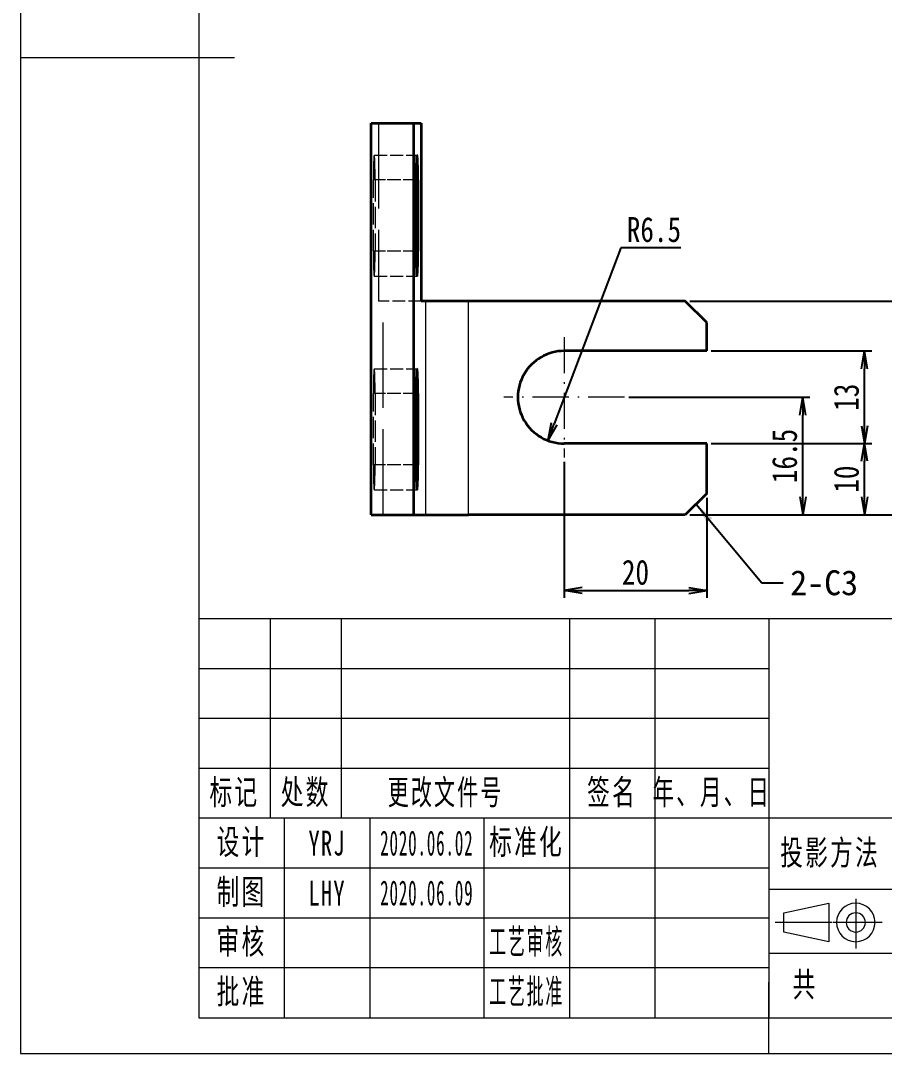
# Model space of a CAD drawing. Header units: millimetres. Extents: x -15766 to 80009, y -9701 to 15159.
# Drawn here: x 7086.4 to 7207.6, y 13253.7 to 13398.7 of the extents above; entities that cross this region are included whole.
import ezdxf

# ---------------------------------------------------------------- set-up
doc = ezdxf.new("R2010")
doc.units = ezdxf.units.MM
for name, pattern in [('CENTER-HOKUTO_1', [16, 13, -1, 1, -1]), ('DASHDOT', [18.5, 12, -3, 0.5, -3]), ('DASHED', [15, 12, -3]), ('HIDDEN-HOKUTO_1', [2, 1, -1])]:
    doc.linetypes.add(name, pattern=pattern)
doc.layers.get('DEFPOINTS').update_dxf_attribs({"lineweight": 18})
for name, color, linetype, lineweight in [('AM_7', 2, 'CENTER-HOKUTO_1', 18), ('AM_HID', 1, 'HIDDEN-HOKUTO_1', 18), ('AM_VIS', 7, 'Continuous', 18), ('CDRAFT0', 7, 'Continuous', 18), ('word_dim', 9, 'Continuous', 18), ('尺寸线层', 3, 'Continuous', 18), ('粗实线层_1', 7, 'Continuous', 15), ('细实线层', 7, 'Continuous', 18)]:
    doc.layers.add(name, color=color, linetype=linetype, lineweight=lineweight)
doc.styles.add('DIM', font='', dxfattribs={"width": 0.8})
doc.styles.add('UserTxtStyle1', font='', dxfattribs={"width": 0.618357})
doc.styles.add('UserTxtStyle2', font='', dxfattribs={"width": 0.634692})
doc.styles.add('标准', font='', dxfattribs={"width": 0.667})
doc.styles.get('DIM').set_extended_font_data('NSimSun')
doc.styles.get('UserTxtStyle1').set_extended_font_data('宋体')
doc.styles.get('UserTxtStyle2').set_extended_font_data('宋体')
doc.styles.get('标准').set_extended_font_data('宋体')
doc.dimstyles.new('1-1', dxfattribs={"dimtxt": 3.5, "dimasz": 3, "dimexe": 1, "dimexo": 0, "dimgap": 1, "dimtad": 1, "dimdsep": 46, "dimtxsty": 'DIM', "dimblk": '_CAXARROW', "dimcen": 0, "dimdle": 6, "dimclrd": 256, "dimclre": 256, "dimclrt": 3, "dimazin": 2, "dimtfac": 0.707107, "dimtmove": 0, "dimatfit": 3, "dimfxl": 0, "dimfrac": 2, "dimtolj": 1, "dimarcsym": 0})
doc.dimstyles.new('1-1$0', dxfattribs={"dimtxt": 3.5, "dimasz": 2.5, "dimexe": 1, "dimexo": 0.625, "dimgap": 0.8, "dimtad": 1, "dimdsep": 46, "dimtxsty": 'DIM', "dimblk": 'OPEN', "dimcen": 0, "dimdle": 5, "dimclrd": 256, "dimclre": 256, "dimclrt": 3, "dimazin": 3, "dimtfac": 0.5, "dimtmove": 0, "dimatfit": 3, "dimldrblk": 'OPEN', "dimfxl": 0, "dimtolj": 1, "dimarcsym": 0})
doc.dimstyles.new('1-1$4', dxfattribs={"dimtxt": 3.5, "dimasz": 2.5, "dimexe": 1, "dimexo": 0.625, "dimgap": 0.8, "dimtad": 1, "dimtih": 1, "dimtoh": 1, "dimzin": 12, "dimdsep": 46, "dimtxsty": 'DIM', "dimblk": 'OPEN', "dimcen": 0, "dimdle": 5, "dimclrd": 256, "dimclre": 256, "dimclrt": 3, "dimazin": 3, "dimtfac": 0.5, "dimtmove": 0, "dimatfit": 3, "dimldrblk": 'OPEN', "dimfxl": 0, "dimtolj": 1, "dimarcsym": 0})

# ---------------------------------------------------------------- blocks, each defined once
blk = doc.blocks.new('*X585')
at = {"layer": 'CDRAFT0'}
blk.add_lwpolyline([(0, 0), (210, 0), (210, 297), (0, 297), (0, 0)], dxfattribs=at)
at = {"layer": '粗实线层_1'}
for p, q in [((25, 292), (25, 5)), ((0, 139.83), (30, 139.83)), ((105, 0), (105, 10)), ((25, 5), (205, 5))]:
    blk.add_line(p, q, dxfattribs=at)
blk = doc.blocks.new('_OPEN')
at = {"color": 0, "linetype": 'ByBlock', "lineweight": -2}
for p, q in [((-1, 0.166667), (0, 0)), ((-1, -0.166667), (0, 0)), ((0, 0), (-1, 0))]:
    blk.add_line(p, q, dxfattribs=at)
blk = doc.blocks.new('*D891')
at = {"layer": 'DEFPOINTS', "color": 0, "transparency": 16777216}
for p in [(7179.71, 13359.36), (7213.45, 13359.36), (7179.71, 13329.36)]:
    blk.add_point(p, dxfattribs=at)
at = {"layer": 'word_dim', "linetype": 'Continuous', "lineweight": -2, "transparency": 16777216}
for p, q in [((7180.33, 13359.36), (7214.45, 13359.36)), ((7213.45, 13331.86), (7213.45, 13356.86)), ((7180.33, 13329.36), (7214.45, 13329.36))]:
    blk.add_line(p, q, dxfattribs=at)
at = {"layer": 'word_dim', "lineweight": -2, "transparency": 16777216, "xscale": 2.5, "yscale": 2.5, "zscale": 2.5}
for p, rotation in [((7213.45, 13359.36), 90), ((7213.45, 13329.36), 270)]:
    blk.add_blockref('_OPEN', p, dxfattribs=dict(at, rotation=rotation))
at = {"layer": 'word_dim', "color": 3, "transparency": 16777216, "insert": (7210.9, 13344.36), "char_height": 3.5, "attachment_point": 5, "rotation": 90, "style": 'DIM'}
blk.add_mtext('\\A1;30', dxfattribs=at)
blk = doc.blocks.new('*D892')
at = {"layer": 'DEFPOINTS', "color": 0, "transparency": 16777216}
for p in [(7182.71, 13339.36), (7204.87, 13339.36), (7179.71, 13329.36)]:
    blk.add_point(p, dxfattribs=at)
at = {"layer": 'word_dim', "linetype": 'Continuous', "lineweight": -2, "transparency": 16777216}
for p, q in [((7183.33, 13339.36), (7205.87, 13339.36)), ((7204.87, 13331.86), (7204.87, 13336.86)), ((7180.33, 13329.36), (7205.87, 13329.36))]:
    blk.add_line(p, q, dxfattribs=at)
at = {"layer": 'word_dim', "lineweight": -2, "transparency": 16777216, "xscale": 2.5, "yscale": 2.5, "zscale": 2.5}
for p, rotation in [((7204.87, 13339.36), 90), ((7204.87, 13329.36), 270)]:
    blk.add_blockref('_OPEN', p, dxfattribs=dict(at, rotation=rotation))
at = {"layer": 'word_dim', "color": 3, "transparency": 16777216, "insert": (7202.32, 13334.36), "char_height": 3.5, "attachment_point": 5, "rotation": 90, "style": 'DIM'}
blk.add_mtext('\\A1;10', dxfattribs=at)
blk = doc.blocks.new('*D893')
at = {"layer": 'DEFPOINTS', "color": 0, "transparency": 16777216}
for p in [(7182.71, 13352.36), (7204.87, 13352.36), (7182.71, 13339.36)]:
    blk.add_point(p, dxfattribs=at)
at = {"layer": 'word_dim', "linetype": 'Continuous', "lineweight": -2, "transparency": 16777216}
for p, q in [((7183.33, 13352.36), (7205.87, 13352.36)), ((7204.87, 13341.86), (7204.87, 13349.86)), ((7183.33, 13339.36), (7205.87, 13339.36))]:
    blk.add_line(p, q, dxfattribs=at)
at = {"layer": 'word_dim', "lineweight": -2, "transparency": 16777216, "xscale": 2.5, "yscale": 2.5, "zscale": 2.5}
for p, rotation in [((7204.87, 13352.36), 90), ((7204.87, 13339.36), 270)]:
    blk.add_blockref('_OPEN', p, dxfattribs=dict(at, rotation=rotation))
at = {"layer": 'word_dim', "color": 3, "transparency": 16777216, "insert": (7202.32, 13345.86), "char_height": 3.5, "attachment_point": 5, "rotation": 90, "style": 'DIM'}
blk.add_mtext('\\A1;13', dxfattribs=at)
blk = doc.blocks.new('*D894')
at = {"layer": 'DEFPOINTS', "color": 0, "transparency": 16777216}
for p in [(7171.16, 13345.86), (7196.2, 13345.86), (7179.71, 13329.36)]:
    blk.add_point(p, dxfattribs=at)
at = {"layer": 'word_dim', "linetype": 'Continuous', "lineweight": -2, "transparency": 16777216}
for p, q in [((7171.78, 13345.86), (7197.2, 13345.86)), ((7196.2, 13331.86), (7196.2, 13343.36)), ((7180.33, 13329.36), (7197.2, 13329.36))]:
    blk.add_line(p, q, dxfattribs=at)
at = {"layer": 'word_dim', "lineweight": -2, "transparency": 16777216, "xscale": 2.5, "yscale": 2.5, "zscale": 2.5}
for p, rotation in [((7196.2, 13345.86), 90), ((7196.2, 13329.36), 270)]:
    blk.add_blockref('_OPEN', p, dxfattribs=dict(at, rotation=rotation))
at = {"layer": 'word_dim', "color": 3, "transparency": 16777216, "insert": (7193.65, 13337.61), "char_height": 3.5, "attachment_point": 5, "rotation": 90, "style": 'DIM'}
blk.add_mtext('\\A1;16.5', dxfattribs=at)
blk = doc.blocks.new('*D895')
at = {"layer": 'DEFPOINTS', "color": 0, "transparency": 16777216}
for p in [(7162.71, 13337.41), (7182.71, 13332.36), (7182.71, 13318.71)]:
    blk.add_point(p, dxfattribs=at)
at = {"layer": 'word_dim', "linetype": 'Continuous', "lineweight": -2, "transparency": 16777216}
for p, q in [((7162.71, 13336.79), (7162.71, 13317.71)), ((7182.71, 13331.74), (7182.71, 13317.71)), ((7165.21, 13318.71), (7180.21, 13318.71))]:
    blk.add_line(p, q, dxfattribs=at)
at = {"layer": 'word_dim', "lineweight": -2, "transparency": 16777216, "xscale": 2.5, "yscale": 2.5, "zscale": 2.5, "rotation": 180}
blk.add_blockref('_OPEN', (7162.71, 13318.71), dxfattribs=at)
at = {"layer": 'word_dim', "lineweight": -2, "transparency": 16777216, "xscale": 2.5, "yscale": 2.5, "zscale": 2.5}
blk.add_blockref('_OPEN', (7182.71, 13318.71), dxfattribs=at)
at = {"layer": 'word_dim', "color": 3, "transparency": 16777216, "insert": (7172.71, 13321.26), "char_height": 3.5, "attachment_point": 5, "style": 'DIM'}
blk.add_mtext('\\A1;20', dxfattribs=at)
blk = doc.blocks.new('_CAXARROW')
blk.add_hatch(color=0).paths.add_polyline_path([(0, 0), (-1, 0.125), (-1, -0.125)], flags=0)
blk = doc.blocks.new('*D896')
at = {"layer": 'DEFPOINTS', "color": 0, "transparency": 16777216}
for p in [(7162.71, 13345.86), (7160.4, 13339.78)]:
    blk.add_point(p, dxfattribs=at)
at = {"layer": 'word_dim', "linetype": 'Continuous', "lineweight": -2, "transparency": 16777216}
for p, q in [((7170.68, 13366.83), (7161.28, 13342.12)), ((7179.09, 13366.83), (7170.68, 13366.83))]:
    blk.add_line(p, q, dxfattribs=at)
at = {"layer": 'word_dim', "lineweight": -2, "transparency": 16777216, "xscale": 2.5, "yscale": 2.5, "zscale": 2.5, "rotation": 249.1751906952017}
blk.add_blockref('_OPEN', (7160.4, 13339.78), dxfattribs=at)
at = {"layer": 'word_dim', "color": 3, "transparency": 16777216, "insert": (7175.3, 13369.38), "char_height": 3.5, "attachment_point": 5, "style": 'DIM'}
blk.add_mtext('\\A1;R6.5', dxfattribs=at)

msp = doc.modelspace()

# ---------------------------------------------------------------- linework, layer by layer
at = {"color": 7, "lineweight": 13, "ltscale": 0.006104}
for p, q in [((7142.16687, 13376.36017), (7141.92273, 13376.36017)), ((7142.16687, 13366.36017), (7141.92273, 13366.36017)), ((7142.16687, 13346.36017), (7141.92273, 13346.36017)), ((7142.16687, 13336.36017), (7141.92273, 13336.36017))]:
    msp.add_line(p, q, dxfattribs=at)
at = {"color": 7, "lineweight": 13}
for p, q in [((7143.29822, 13329.36017), (7143.29822, 13359.36017)), ((7149.29431, 13329.36017), (7149.29431, 13359.36017))]:
    msp.add_line(p, q, dxfattribs=at)
at = {"layer": 'AM_7', "linetype": 'DASHDOT', "lineweight": 13, "ltscale": 0.422498}
for p, q in [((7162.70593, 13354.31012), (7162.70593, 13337.41022)), ((7171.15613, 13345.86017), (7154.25623, 13345.86017))]:
    msp.add_line(p, q, dxfattribs=at)
at = {"layer": 'AM_HID', "linetype": 'DASHED', "lineweight": 13}
for p, q in [((7136.65906, 13384.36017), (7136.65906, 13359.36017)), ((7137.30164, 13329.36017), (7137.30164, 13359.36017)), ((7149.29431, 13329.36017), (7149.29431, 13359.36017))]:
    msp.add_line(p, q, dxfattribs=at)
at = {"layer": 'AM_HID', "linetype": 'DASHED', "lineweight": 13, "ltscale": 0.149915}
for p, q in [((7136.04822, 13379.86017), (7142.0448, 13379.86017)), ((7141.92273, 13376.36017), (7135.92615, 13376.36017)), ((7141.92273, 13366.36017), (7135.92615, 13366.36017)), ((7136.04822, 13362.86017), (7142.0448, 13362.86017)), ((7142.65564, 13359.36017), (7136.65906, 13359.36017)), ((7136.04822, 13349.86017), (7142.0448, 13349.86017)), ((7141.92273, 13346.36017), (7135.92615, 13346.36017)), ((7141.92273, 13336.36017), (7135.92615, 13336.36017)), ((7136.04822, 13332.86017), (7142.0448, 13332.86017))]:
    msp.add_line(p, q, dxfattribs=at)
at = {"layer": 'AM_HID', "linetype": 'DASHED', "lineweight": 13, "ltscale": 0.25}
for p, q in [((7135.92615, 13366.36017), (7135.92615, 13376.36017)), ((7136.17029, 13376.36017), (7136.17029, 13366.36017)), ((7135.92615, 13336.36017), (7135.92615, 13346.36017)), ((7136.17029, 13346.36017), (7136.17029, 13336.36017))]:
    msp.add_line(p, q, dxfattribs=at)
at = {"layer": 'AM_HID', "linetype": 'DASHED', "lineweight": 13, "ltscale": 0.143811}
for p, q in [((7141.92273, 13376.36017), (7136.17029, 13376.36017)), ((7141.92273, 13366.36017), (7136.17029, 13366.36017)), ((7141.92273, 13346.36017), (7136.17029, 13346.36017)), ((7141.92273, 13336.36017), (7136.17029, 13336.36017))]:
    msp.add_line(p, q, dxfattribs=at)
at = {"layer": 'AM_HID', "linetype": 'DASHED', "lineweight": 13}
for centre, start_param, end_param in [((7136.04822, 13376.36017), 3.141593246, 4.712389573), ((7136.04822, 13376.36017), 1.570796919, 3.141593246), ((7136.04822, 13366.36017), 4.712389573, 6.2831859), ((7136.04822, 13366.36017), 0.000000593, 1.570796919), ((7136.04822, 13346.36017), 3.141593246, 4.712389573), ((7136.04822, 13346.36017), 1.570796919, 3.141593246), ((7136.04822, 13336.36017), 4.712389573, 6.2831859), ((7136.04822, 13336.36017), 0.000000593, 1.570796919)]:
    msp.add_ellipse(centre, major_axis=(0, -3.5), ratio=0.0349, start_param=start_param, end_param=end_param, dxfattribs=at)
at = {"layer": 'AM_VIS', "lineweight": 35}
for p, q in [((7135.61218, 13329.36017), (7135.61218, 13384.36017)), ((7141.60828, 13329.36017), (7141.60828, 13384.36017)), ((7142.65564, 13384.36017), (7142.65564, 13359.36017)), ((7179.70593, 13359.36017), (7149.29431, 13359.36017)), ((7182.70593, 13352.36017), (7162.70593, 13352.36017)), ((7182.70593, 13339.36017), (7162.70593, 13339.36017)), ((7179.70593, 13329.36017), (7149.29431, 13329.36017))]:
    msp.add_line(p, q, dxfattribs=at)
at = {"layer": 'AM_VIS', "lineweight": 35, "ltscale": 0.149902}
for p, q in [((7135.61218, 13384.36017), (7141.60828, 13384.36017)), ((7149.29431, 13359.36017), (7143.29822, 13359.36017)), ((7135.61218, 13329.36017), (7141.60828, 13329.36017)), ((7143.29822, 13329.36017), (7149.29431, 13329.36017))]:
    msp.add_line(p, q, dxfattribs=at)
at = {"layer": 'AM_VIS', "lineweight": 35, "ltscale": 0.026184}
msp.add_line((7141.60828, 13384.36017), (7142.65564, 13384.36017), dxfattribs=at)
at = {"layer": 'AM_VIS', "lineweight": 35, "ltscale": 0.25}
for p, q in [((7141.92273, 13366.36017), (7141.92273, 13376.36017)), ((7142.16687, 13376.36017), (7142.16687, 13366.36017)), ((7141.92273, 13336.36017), (7141.92273, 13346.36017)), ((7142.16687, 13346.36017), (7142.16687, 13336.36017))]:
    msp.add_line(p, q, dxfattribs=at)
at = {"layer": 'AM_VIS', "lineweight": 35, "ltscale": 0.016064}
msp.add_line((7143.29822, 13359.36017), (7142.65564, 13359.36017), dxfattribs=at)
at = {"layer": 'AM_VIS', "lineweight": 35, "ltscale": 0.106066}
for p, q in [((7182.70593, 13356.36017), (7179.70593, 13359.36017)), ((7182.70593, 13332.36017), (7179.70593, 13329.36017))]:
    msp.add_line(p, q, dxfattribs=at)
at = {"layer": 'AM_VIS', "lineweight": 35, "ltscale": 0.1}
msp.add_line((7182.70593, 13352.36017), (7182.70593, 13356.36017), dxfattribs=at)
at = {"layer": 'AM_VIS', "lineweight": 35, "ltscale": 0.175}
msp.add_line((7182.70593, 13332.36017), (7182.70593, 13339.36017), dxfattribs=at)
at = {"layer": 'AM_VIS', "lineweight": 35, "ltscale": 0.042249}
msp.add_line((7141.60828, 13329.36017), (7143.29822, 13329.36017), dxfattribs=at)
at = {"layer": 'AM_VIS', "lineweight": 35}
msp.add_arc((7162.70593, 13345.86017), 6.5, 89.999989, 269.999991, dxfattribs=at)
for centre, start_param, end_param in [((7142.0448, 13376.36017), 3.141593246, 4.712389573), ((7142.0448, 13376.36017), 1.570796919, 3.141593246), ((7142.0448, 13366.36017), 4.712389573, 6.2831859), ((7142.0448, 13366.36017), 0.000000593, 1.570796919), ((7142.0448, 13346.36017), 3.141593246, 4.712389573), ((7142.0448, 13346.36017), 1.570796919, 3.141593246), ((7142.0448, 13336.36017), 4.712389573, 6.2831859), ((7142.0448, 13336.36017), 0.000000593, 1.570796919)]:
    msp.add_ellipse(centre, major_axis=(0, -3.5), ratio=0.0349, start_param=start_param, end_param=end_param, dxfattribs=at)
at = {"layer": '粗实线层_1'}
for p, q in [((7291.43087, 13314.73384), (7111.43087, 13314.73384)), ((7111.43087, 13314.73384), (7111.43087, 13258.73384)), ((7191.43087, 13314.73384), (7191.43087, 13258.73384)), ((7241.43087, 13286.73384), (7111.43087, 13286.73384)), ((7151.43087, 13286.73384), (7151.43087, 13258.73384)), ((7191.43087, 13279.73384), (7111.43087, 13279.73384)), ((7191.43087, 13272.73384), (7111.43087, 13272.73384)), ((7241.43087, 13267.73384), (7191.43087, 13267.73384)), ((7191.43087, 13265.73384), (7111.43087, 13265.73384))]:
    msp.add_line(p, q, dxfattribs=at)
at = {"layer": '细实线层'}
for p, q in [((7121.43087, 13314.73384), (7121.43087, 13286.73384)), ((7131.43087, 13314.73384), (7131.43087, 13286.73384)), ((7163.43087, 13314.73384), (7163.43087, 13258.73384)), ((7175.43087, 13314.73384), (7175.43087, 13258.73384)), ((7191.43087, 13307.73384), (7111.43087, 13307.73384)), ((7191.43087, 13300.73384), (7111.43087, 13300.73384)), ((7191.43087, 13293.73384), (7111.43087, 13293.73384)), ((7123.43087, 13286.73384), (7123.43087, 13258.73384)), ((7135.43087, 13286.73384), (7135.43087, 13258.73384)), ((7241.43087, 13276.73384), (7191.43087, 13276.73384))]:
    msp.add_line(p, q, dxfattribs=at)
at = {"layer": '细实线层', "color": 3}
for p, q in [((7193.53254, 13273.46267), (7199.85959, 13274.81267)), ((7199.85959, 13274.81267), (7199.85959, 13269.41267)), ((7193.53254, 13270.76267), (7193.53254, 13273.46267)), ((7199.85959, 13269.41267), (7193.53254, 13270.76267))]:
    msp.add_line(p, q, dxfattribs=at)
at = {"layer": '细实线层', "color": 2, "linetype": 'CENTER-HOKUTO_1', "lineweight": 18}
for p, q in [((7203.629, 13275.43367), (7203.629, 13268.45687)), ((7200.27891, 13272.11267), (7192.32085, 13272.11267)), ((7207.34134, 13272.11267), (7200.38568, 13272.11267))]:
    msp.add_line(p, q, dxfattribs=at)
at = {"layer": '细实线层', "color": 3}
for radius in [2.7, 1.35]:
    msp.add_arc((7203.629, 13272.11267), radius, 0, 359.9893827, dxfattribs=at)

# ---------------------------------------------------------------- block references
at = {"layer": 'AM_VIS'}
msp.add_blockref('*X585', (7086.43087, 13253.73384), dxfattribs=at)

# ---------------------------------------------------------------- texts
at = {"layer": 'word_dim', "color": 3, "insert": (7194.42872, 13321.56177), "char_height": 3.5, "attachment_point": 1}
msp.add_mtext('2-C3', dxfattribs=at)
at = {"layer": '尺寸线层', "char_height": 3.5, "attachment_point": 5, "line_spacing_factor": 1.15057}
for s, insert, width, style in [('\\T1.1;标记', (7116.43087, 13290.23384), 18, '标准'), ('\\T1.1;处数', (7126.43087, 13290.23384), 18, '标准'), ('\\T1.1;更改文件号', (7146.06429, 13290.20985), 30, 'UserTxtStyle1'), ('\\T1.1;签名', (7169.43087, 13290.23384), 22, '标准'), ('\\T1.1;年、月、日', (7183.43087, 13290.23384), 30, 'UserTxtStyle2'), ('\\T1.1;设计', (7117.43087, 13283.23384), 22, '标准'), ('{\\T1.1;YRJ}', (7129.43087, 13283.23384), 22, '标准'), ('{\\W0.5;\\T1.1;2020.06.02}', (7143.43087, 13283.23384), 16, '标准'), ('\\T1.1;标准化', (7157.43087, 13283.23384), 22, '标准'), ('\\T1.1;投影方法', (7200.02587, 13281.73384), 22, '标准'), ('\\T1.1;制图', (7117.43087, 13276.23384), 22, '标准'), ('{\\T1.1;LHY}', (7129.43087, 13276.23384), 22, '标准'), ('{\\W0.5;\\T1.1;2020.06.09}', (7143.43087, 13276.23384), 16, '标准'), ('\\T1.1;审核', (7117.43087, 13269.23384), 22, '标准'), ('{\\W0.5;\\T1.1;工艺审核}', (7157.43087, 13269.23384), 22, '标准'), ('{\\T1.1;批准}', (7117.43087, 13262.23384), 22, '标准'), ('{\\W0.5;\\T1.1;工艺批准}', (7157.43087, 13262.23384), 22, '标准'), ('\\T1.1;共', (7196.5022, 13263.23384), 8, '标准')]:
    msp.add_mtext(s, dxfattribs=dict(at, insert=insert, width=width, style=style))

# ---------------------------------------------------------------- dimensions: what is measured, and where the dimension line sits
at = {"layer": 'word_dim', "color": 3}
dim = msp.add_radius_dim(center=(7162.70593, 13345.86017), mpoint=(7160.39511, 13339.7848), dimstyle='1-1$4', dxfattribs=at)
dim.commit()
dim.dimension.update_dxf_attribs({"geometry": '*D896', "text_midpoint": (7175.29849, 13366.82924), "dimtype": 164})
for base, p1, p2, picture, middle in [((7213.45361, 13359.36017), (7179.70593, 13329.36017), (7179.70593, 13359.36017), '*D891', (7210.90361, 13344.36017)), ((7204.87072, 13352.36017), (7182.70593, 13339.36017), (7182.70593, 13352.36017), '*D893', (7202.32072, 13345.86017)), ((7196.19881, 13345.86017), (7179.70593, 13329.36017), (7171.15613, 13345.86017), '*D894', (7193.64881, 13337.61017)), ((7204.87072, 13339.36017), (7179.70593, 13329.36017), (7182.70593, 13339.36017), '*D892', (7202.32072, 13334.36017))]:
    dim = msp.add_linear_dim(base=base, p1=p1, p2=p2, angle=90, dimstyle='1-1$0', dxfattribs=at)
    dim.commit()
    dim.dimension.update_dxf_attribs({"geometry": picture, "text_midpoint": middle})
dim = msp.add_linear_dim(base=(7182.70593, 13318.70974), p1=(7162.70593, 13337.41022), p2=(7182.70593, 13332.36017), dimstyle='1-1$0', dxfattribs=at)
dim.commit()
dim.dimension.update_dxf_attribs({"geometry": '*D895', "text_midpoint": (7172.70593, 13321.25974)})

# ---------------------------------------------------------------- leaders
at = {"layer": 'word_dim', "color": 3, "annotation_type": 0, "has_hookline": 1, "hookline_direction": 0, "text_width": 12.83333}
msp.add_leader([(7181.20593, 13330.86017), (7190.42872, 13319.81177), (7193.42872, 13319.81177)], dimstyle='1-1', override={"dimgap": 1, "dimtad": 0}, dxfattribs=at)

doc.saveas('drawing.dxf')
